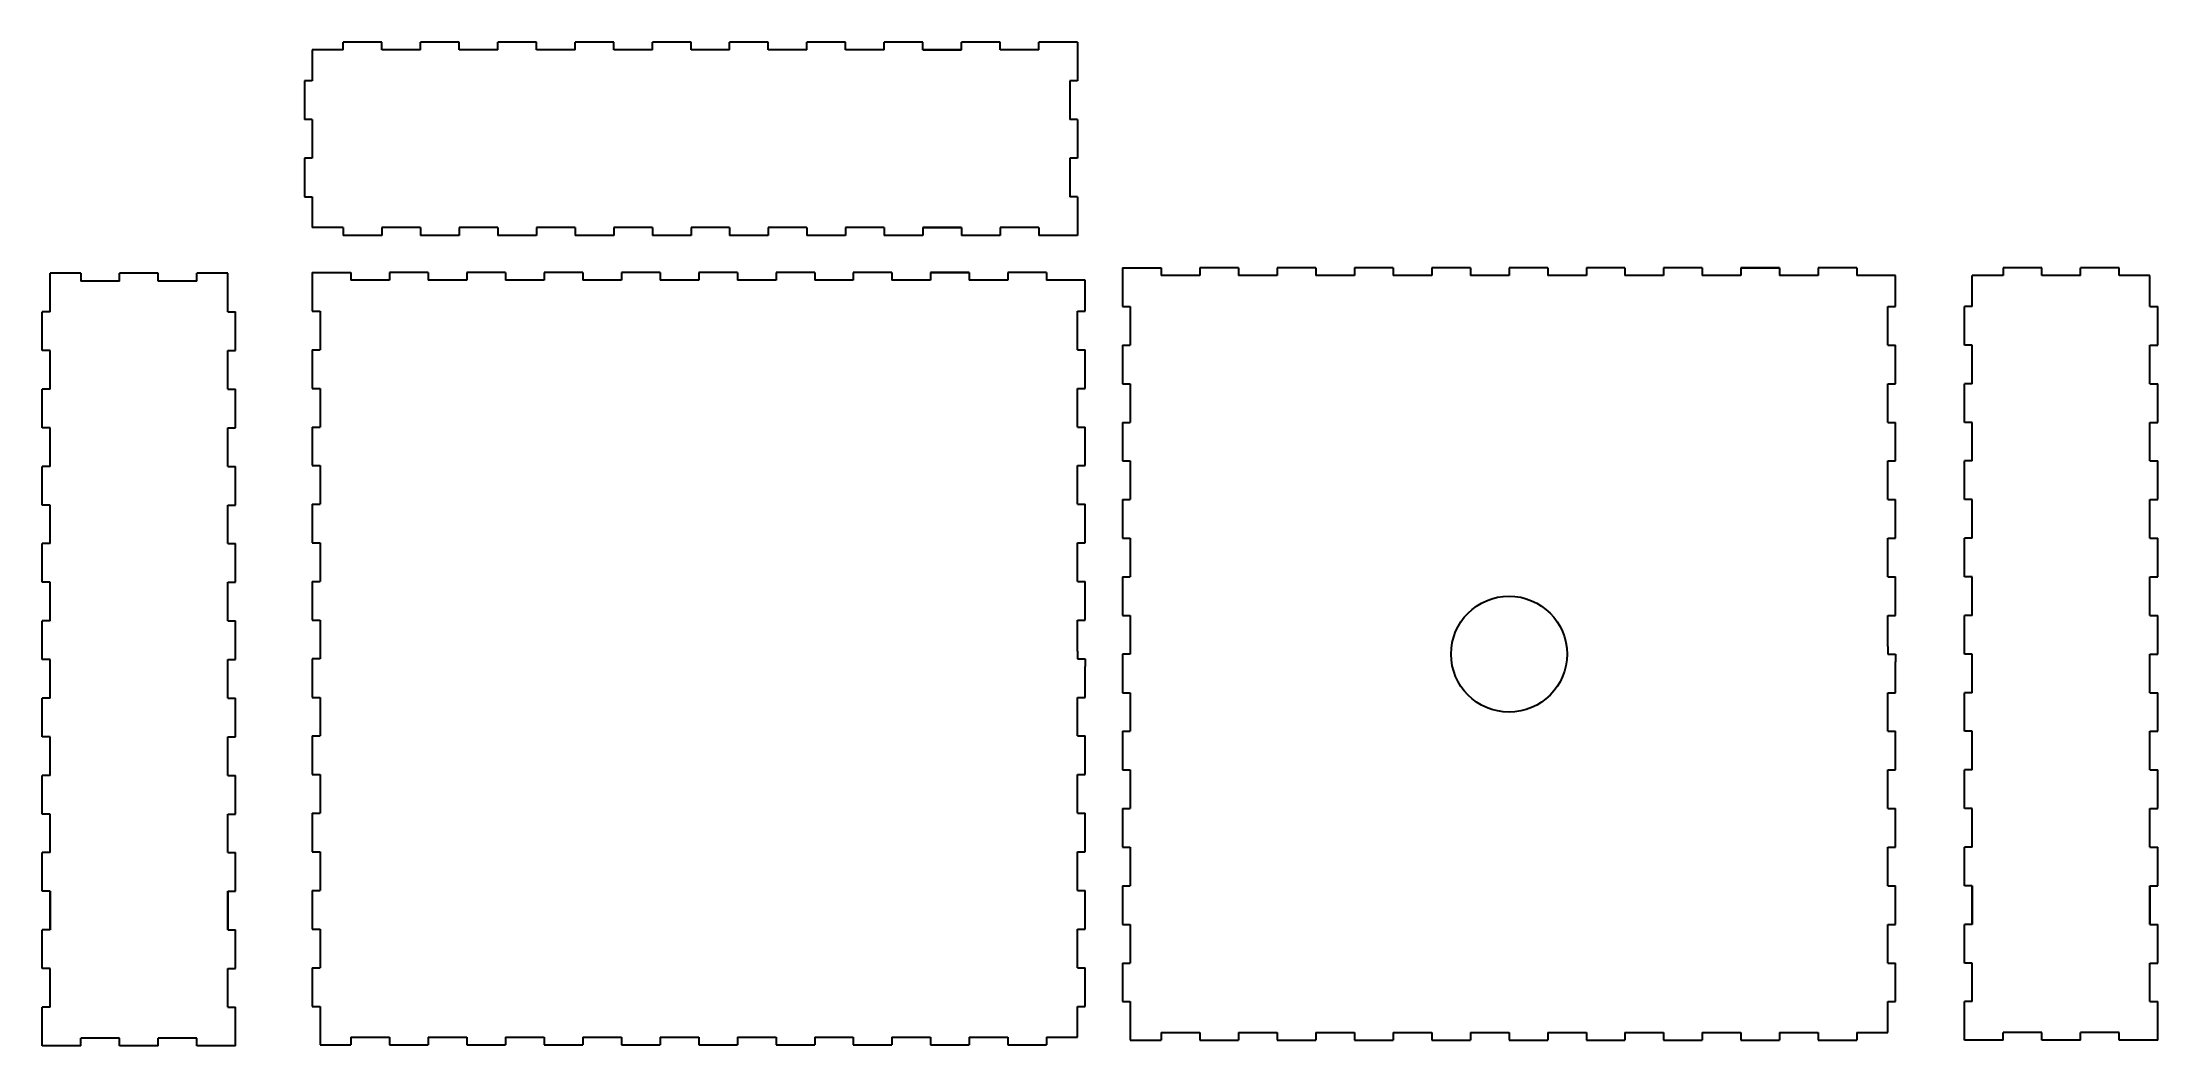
# Model space of a CAD drawing. Header units: millimetres. Extents: x 2025 to 2573, y 1180 to 1440.
import ezdxf

# ---------------------------------------------------------------- set-up
doc = ezdxf.new("R2010")
doc.units = ezdxf.units.MM

msp = doc.modelspace()

# ---------------------------------------------------------------- linework, layer by layer
for p, q in [((2113.34, 1440.07), (2103.34, 1440.07)), ((2103.34, 1438.07), (2103.34, 1440.07)), ((2113.34, 1438.07), (2113.34, 1440.07)), ((2133.34, 1440.07), (2123.34, 1440.07)), ((2123.34, 1438.07), (2123.34, 1440.07)), ((2133.34, 1438.07), (2133.34, 1440.07)), ((2153.34, 1440.07), (2143.34, 1440.07)), ((2143.34, 1438.07), (2143.34, 1440.07)), ((2153.34, 1438.07), (2153.34, 1440.07)), ((2173.34, 1440.07), (2163.34, 1440.07)), ((2163.34, 1438.07), (2163.34, 1440.07)), ((2173.34, 1438.07), (2173.34, 1440.07)), ((2193.34, 1440.07), (2183.34, 1440.07)), ((2183.34, 1438.07), (2183.34, 1440.07)), ((2193.34, 1438.07), (2193.34, 1440.07)), ((2213.34, 1440.07), (2203.34, 1440.07)), ((2203.34, 1438.07), (2203.34, 1440.07)), ((2213.34, 1438.07), (2213.34, 1440.07)), ((2233.34, 1440.07), (2223.34, 1440.07)), ((2223.34, 1438.07), (2223.34, 1440.07)), ((2233.34, 1438.07), (2233.34, 1440.07)), ((2253.34, 1440.07), (2243.34, 1440.07)), ((2243.34, 1438.07), (2243.34, 1440.07)), ((2253.34, 1438.07), (2253.34, 1440.07)), ((2273.34, 1440.07), (2263.34, 1440.07)), ((2263.34, 1438.07), (2263.34, 1440.07)), ((2273.34, 1438.07), (2273.34, 1440.07)), ((2293.34, 1440.07), (2283.34, 1440.07)), ((2283.34, 1438.07), (2283.34, 1440.07)), ((2293.34, 1440.07), (2293.34, 1430.07)), ((2103.34, 1438.07), (2095.34, 1438.07)), ((2095.34, 1438.07), (2095.34, 1430.07)), ((2123.34, 1438.07), (2113.34, 1438.07)), ((2143.34, 1438.07), (2133.34, 1438.07)), ((2163.34, 1438.07), (2153.34, 1438.07)), ((2183.34, 1438.07), (2173.34, 1438.07)), ((2203.34, 1438.07), (2193.34, 1438.07)), ((2223.34, 1438.07), (2213.34, 1438.07)), ((2243.34, 1438.07), (2233.34, 1438.07)), ((2263.34, 1438.07), (2253.34, 1438.07)), ((2253.34, 1438.07), (2263.34, 1438.07)), ((2283.34, 1438.07), (2273.34, 1438.07)), ((2095.34, 1430.07), (2093.34, 1430.07)), ((2093.34, 1430.07), (2093.34, 1420.07)), ((2291.34, 1430.07), (2291.34, 1420.07)), ((2293.34, 1430.07), (2291.34, 1430.07)), ((2095.34, 1420.07), (2093.34, 1420.07)), ((2095.34, 1420.07), (2095.34, 1410.07)), ((2293.34, 1420.07), (2291.34, 1420.07)), ((2293.34, 1420.07), (2293.34, 1410.07)), ((2095.34, 1410.07), (2093.34, 1410.07)), ((2093.34, 1410.07), (2093.34, 1400.07)), ((2293.34, 1410.07), (2291.34, 1410.07)), ((2291.34, 1410.07), (2291.34, 1400.07)), ((2093.34, 1400.07), (2095.34, 1400.07)), ((2095.34, 1400.07), (2095.34, 1392.07)), ((2293.34, 1400.07), (2291.34, 1400.07)), ((2293.34, 1400.07), (2293.34, 1390.07)), ((2103.34, 1392.07), (2095.34, 1392.07)), ((2103.34, 1392.07), (2103.34, 1390.07)), ((2123.34, 1392.07), (2113.34, 1392.07)), ((2113.34, 1392.07), (2113.34, 1390.07)), ((2123.34, 1392.07), (2123.34, 1390.07)), ((2143.34, 1392.07), (2133.34, 1392.07)), ((2133.34, 1392.07), (2133.34, 1390.07)), ((2143.34, 1392.07), (2143.34, 1390.07)), ((2163.34, 1392.07), (2153.34, 1392.07)), ((2153.34, 1392.07), (2153.34, 1390.07)), ((2163.34, 1392.07), (2163.34, 1390.07)), ((2183.34, 1392.07), (2173.34, 1392.07)), ((2173.34, 1392.07), (2173.34, 1390.07)), ((2183.34, 1392.07), (2183.34, 1390.07)), ((2203.34, 1392.07), (2193.34, 1392.07)), ((2193.34, 1392.07), (2193.34, 1390.07)), ((2203.34, 1392.07), (2203.34, 1390.07)), ((2223.34, 1392.07), (2213.34, 1392.07)), ((2213.34, 1392.07), (2213.34, 1390.07)), ((2223.34, 1392.07), (2223.34, 1390.07)), ((2243.34, 1392.07), (2233.34, 1392.07)), ((2233.34, 1392.07), (2233.34, 1390.07)), ((2243.34, 1392.07), (2243.34, 1390.07)), ((2263.34, 1392.07), (2253.34, 1392.07)), ((2253.34, 1392.07), (2253.34, 1390.07)), ((2253.34, 1392.07), (2263.34, 1392.07)), ((2263.34, 1392.07), (2263.34, 1390.07)), ((2283.34, 1392.07), (2273.34, 1392.07)), ((2273.34, 1392.07), (2273.34, 1390.07)), ((2283.34, 1392.07), (2283.34, 1390.07)), ((2113.34, 1390.07), (2103.34, 1390.07)), ((2133.34, 1390.07), (2123.34, 1390.07)), ((2153.34, 1390.07), (2143.34, 1390.07)), ((2173.34, 1390.07), (2163.34, 1390.07)), ((2193.34, 1390.07), (2183.34, 1390.07)), ((2213.34, 1390.07), (2203.34, 1390.07)), ((2233.34, 1390.07), (2223.34, 1390.07)), ((2253.34, 1390.07), (2243.34, 1390.07)), ((2273.34, 1390.07), (2263.34, 1390.07)), ((2293.34, 1390.07), (2283.34, 1390.07)), ((2027.48, 1370.25), (2027.48, 1380.25)), ((2035.48, 1380.25), (2027.48, 1380.25)), ((2035.48, 1380.25), (2035.48, 1378.25)), ((2045.48, 1378.25), (2045.48, 1380.25)), ((2055.48, 1380.25), (2045.48, 1380.25)), ((2055.48, 1378.25), (2055.48, 1380.25)), ((2065.48, 1378.25), (2065.48, 1380.25)), ((2073.48, 1380.25), (2065.48, 1380.25)), ((2073.48, 1370.25), (2073.48, 1380.25)), ((2095.34, 1380.45), (2095.34, 1370.45)), ((2095.34, 1380.45), (2105.34, 1380.45)), ((2105.34, 1380.45), (2105.34, 1378.45)), ((2125.34, 1380.45), (2115.34, 1380.45)), ((2115.34, 1380.45), (2115.34, 1378.45)), ((2125.34, 1380.45), (2125.34, 1378.45)), ((2145.34, 1380.45), (2135.34, 1380.45)), ((2135.34, 1380.45), (2135.34, 1378.45)), ((2145.34, 1380.45), (2145.34, 1378.45)), ((2165.34, 1380.45), (2155.34, 1380.45)), ((2155.34, 1380.45), (2155.34, 1378.45)), ((2165.34, 1380.45), (2165.34, 1378.45)), ((2185.34, 1380.45), (2175.34, 1380.45)), ((2175.34, 1380.45), (2175.34, 1378.45)), ((2185.34, 1380.45), (2185.34, 1378.45)), ((2205.34, 1380.45), (2195.34, 1380.45)), ((2195.34, 1380.45), (2195.34, 1378.45)), ((2205.34, 1380.45), (2205.34, 1378.45)), ((2225.34, 1380.45), (2215.34, 1380.45)), ((2215.34, 1380.45), (2215.34, 1378.45)), ((2225.34, 1380.45), (2225.34, 1378.45)), ((2245.34, 1380.45), (2235.34, 1380.45)), ((2235.34, 1380.45), (2235.34, 1378.45)), ((2245.34, 1380.45), (2245.34, 1378.45)), ((2265.34, 1380.45), (2255.34, 1380.45)), ((2255.34, 1380.45), (2255.34, 1378.45)), ((2255.34, 1380.45), (2265.34, 1380.45)), ((2265.34, 1380.45), (2265.34, 1378.45)), ((2285.34, 1380.45), (2275.34, 1380.45)), ((2275.34, 1380.45), (2275.34, 1378.45)), ((2285.34, 1380.45), (2285.34, 1378.45)), ((2305.02, 1381.66), (2305.02, 1371.66)), ((2305.02, 1381.66), (2315.02, 1381.66)), ((2315.02, 1381.66), (2315.02, 1379.66)), ((2325.02, 1379.66), (2315.02, 1379.66)), ((2335.02, 1381.66), (2325.02, 1381.66)), ((2325.02, 1381.66), (2325.02, 1379.66)), ((2335.02, 1381.66), (2335.02, 1379.66)), ((2345.02, 1379.66), (2335.02, 1379.66)), ((2355.02, 1381.66), (2345.02, 1381.66)), ((2345.02, 1381.66), (2345.02, 1379.66)), ((2355.02, 1381.66), (2355.02, 1379.66)), ((2365.02, 1379.66), (2355.02, 1379.66)), ((2375.02, 1381.66), (2365.02, 1381.66)), ((2365.02, 1381.66), (2365.02, 1379.66)), ((2375.02, 1381.66), (2375.02, 1379.66)), ((2385.02, 1379.66), (2375.02, 1379.66)), ((2395.02, 1381.66), (2385.02, 1381.66)), ((2385.02, 1381.66), (2385.02, 1379.66)), ((2395.02, 1381.66), (2395.02, 1379.66)), ((2405.02, 1379.66), (2395.02, 1379.66)), ((2415.02, 1381.66), (2405.02, 1381.66)), ((2405.02, 1381.66), (2405.02, 1379.66)), ((2415.02, 1381.66), (2415.02, 1379.66)), ((2425.02, 1379.66), (2415.02, 1379.66)), ((2435.02, 1381.66), (2425.02, 1381.66)), ((2425.02, 1381.66), (2425.02, 1379.66)), ((2435.02, 1381.66), (2435.02, 1379.66)), ((2445.02, 1379.66), (2435.02, 1379.66)), ((2455.02, 1381.66), (2445.02, 1381.66)), ((2445.02, 1381.66), (2445.02, 1379.66)), ((2455.02, 1381.66), (2455.02, 1379.66)), ((2465.02, 1379.66), (2455.02, 1379.66)), ((2475.02, 1381.66), (2465.02, 1381.66)), ((2465.02, 1381.66), (2465.02, 1379.66)), ((2465.02, 1381.66), (2475.02, 1381.66)), ((2475.02, 1381.66), (2475.02, 1379.66)), ((2485.02, 1379.66), (2475.02, 1379.66)), ((2495.02, 1381.66), (2485.02, 1381.66)), ((2485.02, 1381.66), (2485.02, 1379.66)), ((2495.02, 1381.66), (2495.02, 1379.66)), ((2505.02, 1379.66), (2495.02, 1379.66)), ((2505.02, 1371.66), (2505.02, 1379.66)), ((2524.87, 1371.66), (2524.87, 1379.66)), ((2532.87, 1379.66), (2524.87, 1379.66)), ((2532.87, 1381.66), (2532.87, 1379.66)), ((2542.87, 1381.66), (2532.87, 1381.66)), ((2542.87, 1379.66), (2542.87, 1381.66)), ((2552.87, 1379.66), (2542.87, 1379.66)), ((2552.87, 1379.66), (2552.87, 1381.66)), ((2562.87, 1381.66), (2552.87, 1381.66)), ((2562.87, 1379.66), (2562.87, 1381.66)), ((2570.87, 1379.66), (2562.87, 1379.66)), ((2570.87, 1371.66), (2570.87, 1379.66)), ((2045.48, 1378.25), (2035.48, 1378.25)), ((2065.48, 1378.25), (2055.48, 1378.25)), ((2115.34, 1378.45), (2105.34, 1378.45)), ((2135.34, 1378.45), (2125.34, 1378.45)), ((2155.34, 1378.45), (2145.34, 1378.45)), ((2175.34, 1378.45), (2165.34, 1378.45)), ((2195.34, 1378.45), (2185.34, 1378.45)), ((2215.34, 1378.45), (2205.34, 1378.45)), ((2235.34, 1378.45), (2225.34, 1378.45)), ((2255.34, 1378.45), (2245.34, 1378.45)), ((2275.34, 1378.45), (2265.34, 1378.45)), ((2295.34, 1378.45), (2285.34, 1378.45)), ((2295.34, 1370.45), (2295.34, 1378.45)), ((2025.48, 1360.25), (2025.48, 1370.25)), ((2027.48, 1370.25), (2025.48, 1370.25)), ((2073.48, 1370.25), (2075.48, 1370.25)), ((2075.48, 1360.25), (2075.48, 1370.25)), ((2095.34, 1370.45), (2097.34, 1370.45)), ((2097.34, 1370.45), (2097.34, 1360.45)), ((2293.34, 1360.45), (2293.34, 1370.45)), ((2293.34, 1370.45), (2295.34, 1370.45)), ((2305.02, 1371.66), (2307.02, 1371.66)), ((2307.02, 1371.66), (2307.02, 1361.66)), ((2503.02, 1361.66), (2503.02, 1371.66)), ((2503.02, 1371.66), (2505.02, 1371.66)), ((2522.87, 1361.66), (2522.87, 1371.66)), ((2524.87, 1371.66), (2522.87, 1371.66)), ((2570.87, 1371.66), (2572.87, 1371.66)), ((2572.87, 1361.66), (2572.87, 1371.66)), ((2027.48, 1360.25), (2025.48, 1360.25)), ((2027.48, 1350.25), (2027.48, 1360.25)), ((2073.48, 1350.25), (2073.48, 1360.25)), ((2073.48, 1360.25), (2075.48, 1360.25)), ((2095.34, 1360.45), (2095.34, 1350.45)), ((2095.34, 1360.45), (2097.34, 1360.45)), ((2293.34, 1360.45), (2295.34, 1360.45)), ((2295.34, 1350.45), (2295.34, 1360.45)), ((2305.02, 1361.66), (2305.02, 1351.66)), ((2305.02, 1361.66), (2307.02, 1361.66)), ((2503.02, 1361.66), (2505.02, 1361.66)), ((2505.02, 1351.66), (2505.02, 1361.66)), ((2524.87, 1361.66), (2522.87, 1361.66)), ((2524.87, 1351.66), (2524.87, 1361.66)), ((2570.87, 1351.66), (2570.87, 1361.66)), ((2570.87, 1361.66), (2572.87, 1361.66)), ((2025.48, 1340.25), (2025.48, 1350.25)), ((2027.48, 1350.25), (2025.48, 1350.25)), ((2073.48, 1350.25), (2075.48, 1350.25)), ((2075.48, 1340.25), (2075.48, 1350.25)), ((2095.34, 1350.45), (2097.34, 1350.45)), ((2097.34, 1350.45), (2097.34, 1340.45)), ((2293.34, 1340.45), (2293.34, 1350.45)), ((2293.34, 1350.45), (2295.34, 1350.45)), ((2305.02, 1351.66), (2307.02, 1351.66)), ((2307.02, 1351.66), (2307.02, 1341.66)), ((2503.02, 1341.66), (2503.02, 1351.66)), ((2503.02, 1351.66), (2505.02, 1351.66)), ((2522.87, 1341.66), (2522.87, 1351.66)), ((2524.87, 1351.66), (2522.87, 1351.66)), ((2570.87, 1351.66), (2572.87, 1351.66)), ((2572.87, 1341.66), (2572.87, 1351.66)), ((2305.02, 1341.66), (2305.02, 1331.66)), ((2305.02, 1341.66), (2307.02, 1341.66)), ((2503.02, 1341.66), (2505.02, 1341.66)), ((2505.02, 1331.66), (2505.02, 1341.66)), ((2524.87, 1341.66), (2522.87, 1341.66)), ((2524.87, 1331.66), (2524.87, 1341.66)), ((2570.87, 1331.66), (2570.87, 1341.66)), ((2570.87, 1341.66), (2572.87, 1341.66)), ((2027.48, 1340.25), (2025.48, 1340.25)), ((2027.48, 1330.25), (2027.48, 1340.25)), ((2073.48, 1330.25), (2073.48, 1340.25)), ((2073.48, 1340.25), (2075.48, 1340.25)), ((2095.34, 1340.45), (2095.34, 1330.45)), ((2095.34, 1340.45), (2097.34, 1340.45)), ((2293.34, 1340.45), (2295.34, 1340.45)), ((2295.34, 1330.45), (2295.34, 1340.45)), ((2025.48, 1320.25), (2025.48, 1330.25)), ((2027.48, 1330.25), (2025.48, 1330.25)), ((2073.48, 1330.25), (2075.48, 1330.25)), ((2075.48, 1320.25), (2075.48, 1330.25)), ((2095.34, 1330.45), (2097.34, 1330.45)), ((2097.34, 1330.45), (2097.34, 1320.45)), ((2293.34, 1320.45), (2293.34, 1330.45)), ((2293.34, 1330.45), (2295.34, 1330.45)), ((2305.02, 1331.66), (2307.02, 1331.66)), ((2307.02, 1331.66), (2307.02, 1321.66)), ((2503.02, 1321.66), (2503.02, 1331.66)), ((2503.02, 1331.66), (2505.02, 1331.66)), ((2522.87, 1321.66), (2522.87, 1331.66)), ((2524.87, 1331.66), (2522.87, 1331.66)), ((2570.87, 1331.66), (2572.87, 1331.66)), ((2572.87, 1321.66), (2572.87, 1331.66)), ((2027.48, 1320.25), (2025.48, 1320.25)), ((2027.48, 1310.25), (2027.48, 1320.25)), ((2073.48, 1310.25), (2073.48, 1320.25)), ((2073.48, 1320.25), (2075.48, 1320.25)), ((2095.34, 1320.45), (2095.34, 1310.45)), ((2095.34, 1320.45), (2097.34, 1320.45)), ((2293.34, 1320.45), (2295.34, 1320.45)), ((2295.34, 1310.45), (2295.34, 1320.45)), ((2305.02, 1321.66), (2305.02, 1311.66)), ((2305.02, 1321.66), (2307.02, 1321.66)), ((2503.02, 1321.66), (2505.02, 1321.66)), ((2505.02, 1311.66), (2505.02, 1321.66)), ((2524.87, 1321.66), (2522.87, 1321.66)), ((2524.87, 1311.66), (2524.87, 1321.66)), ((2570.87, 1311.66), (2570.87, 1321.66)), ((2570.87, 1321.66), (2572.87, 1321.66)), ((2025.48, 1300.25), (2025.48, 1310.25)), ((2027.48, 1310.25), (2025.48, 1310.25)), ((2073.48, 1310.25), (2075.48, 1310.25)), ((2075.48, 1300.25), (2075.48, 1310.25)), ((2095.34, 1310.45), (2097.34, 1310.45)), ((2097.34, 1310.45), (2097.34, 1300.45)), ((2293.34, 1300.45), (2293.34, 1310.45)), ((2293.34, 1310.45), (2295.34, 1310.45)), ((2305.02, 1311.66), (2307.02, 1311.66)), ((2307.02, 1311.66), (2307.02, 1301.66)), ((2503.02, 1301.66), (2503.02, 1311.66)), ((2503.02, 1311.66), (2505.02, 1311.66)), ((2522.87, 1301.66), (2522.87, 1311.66)), ((2524.87, 1311.66), (2522.87, 1311.66)), ((2570.87, 1311.66), (2572.87, 1311.66)), ((2572.87, 1301.66), (2572.87, 1311.66)), ((2027.48, 1300.25), (2025.48, 1300.25)), ((2027.48, 1290.25), (2027.48, 1300.25)), ((2073.48, 1290.25), (2073.48, 1300.25)), ((2073.48, 1300.25), (2075.48, 1300.25)), ((2095.34, 1300.45), (2095.34, 1290.45)), ((2095.34, 1300.45), (2097.34, 1300.45)), ((2293.34, 1300.45), (2295.34, 1300.45)), ((2295.34, 1290.45), (2295.34, 1300.45)), ((2305.02, 1301.66), (2305.02, 1291.66)), ((2305.02, 1301.66), (2307.02, 1301.66)), ((2503.02, 1301.66), (2505.02, 1301.66)), ((2505.02, 1291.66), (2505.02, 1301.66)), ((2524.87, 1301.66), (2522.87, 1301.66)), ((2524.87, 1291.66), (2524.87, 1301.66)), ((2570.87, 1291.66), (2570.87, 1301.66)), ((2570.87, 1301.66), (2572.87, 1301.66)), ((2025.48, 1280.25), (2025.48, 1290.25)), ((2027.48, 1290.25), (2025.48, 1290.25)), ((2073.48, 1290.25), (2075.48, 1290.25)), ((2075.48, 1280.25), (2075.48, 1290.25)), ((2095.34, 1290.45), (2097.34, 1290.45)), ((2097.34, 1290.45), (2097.34, 1280.45)), ((2293.34, 1282.45), (2293.34, 1290.45)), ((2293.34, 1290.45), (2295.34, 1290.45)), ((2305.02, 1291.66), (2307.02, 1291.66)), ((2307.02, 1291.66), (2307.02, 1281.66)), ((2503.02, 1283.66), (2503.02, 1291.66)), ((2503.02, 1291.66), (2505.02, 1291.66)), ((2522.87, 1281.66), (2522.87, 1291.66)), ((2524.87, 1291.66), (2522.87, 1291.66)), ((2570.87, 1291.66), (2572.87, 1291.66)), ((2572.87, 1281.66), (2572.87, 1291.66)), ((2293.34, 1282.45), (2293.34, 1280.45)), ((2305.02, 1281.66), (2305.02, 1271.66)), ((2307.02, 1281.66), (2305.02, 1281.66)), ((2503.02, 1283.66), (2503.02, 1281.66)), ((2503.02, 1281.66), (2505.02, 1281.66)), ((2505.02, 1281.66), (2505.02, 1279.66)), ((2524.87, 1281.66), (2522.87, 1281.66)), ((2524.87, 1271.66), (2524.87, 1281.66)), ((2570.87, 1271.66), (2570.87, 1281.66)), ((2570.87, 1281.66), (2572.87, 1281.66)), ((2027.48, 1280.25), (2025.48, 1280.25)), ((2027.48, 1270.25), (2027.48, 1280.25)), ((2073.48, 1270.25), (2073.48, 1280.25)), ((2073.48, 1280.25), (2075.48, 1280.25)), ((2097.34, 1280.45), (2095.34, 1280.45)), ((2095.34, 1280.45), (2095.34, 1270.45)), ((2293.34, 1280.45), (2295.34, 1280.45)), ((2295.34, 1280.45), (2295.34, 1278.45)), ((2295.34, 1270.45), (2295.34, 1278.45)), ((2505.02, 1271.66), (2505.02, 1279.66)), ((2025.48, 1260.25), (2025.48, 1270.25)), ((2027.48, 1270.25), (2025.48, 1270.25)), ((2073.48, 1270.25), (2075.48, 1270.25)), ((2075.48, 1260.25), (2075.48, 1270.25)), ((2095.34, 1270.45), (2097.34, 1270.45)), ((2097.34, 1270.45), (2097.34, 1260.45)), ((2293.34, 1260.45), (2293.34, 1270.45)), ((2293.34, 1270.45), (2295.34, 1270.45)), ((2305.02, 1271.66), (2307.02, 1271.66)), ((2307.02, 1271.66), (2307.02, 1261.66)), ((2503.02, 1271.66), (2505.02, 1271.66)), ((2503.02, 1261.66), (2503.02, 1271.66)), ((2522.87, 1261.66), (2522.87, 1271.66)), ((2524.87, 1271.66), (2522.87, 1271.66)), ((2570.87, 1271.66), (2572.87, 1271.66)), ((2572.87, 1261.66), (2572.87, 1271.66)), ((2027.48, 1260.25), (2025.48, 1260.25)), ((2027.48, 1250.25), (2027.48, 1260.25)), ((2073.48, 1250.25), (2073.48, 1260.25)), ((2073.48, 1260.25), (2075.48, 1260.25)), ((2095.34, 1260.45), (2095.34, 1250.45)), ((2095.34, 1260.45), (2097.34, 1260.45)), ((2293.34, 1260.45), (2295.34, 1260.45)), ((2295.34, 1250.45), (2295.34, 1260.45)), ((2305.02, 1261.66), (2307.02, 1261.66)), ((2305.02, 1261.66), (2305.02, 1251.66)), ((2503.02, 1261.66), (2505.02, 1261.66)), ((2505.02, 1251.66), (2505.02, 1261.66)), ((2524.87, 1261.66), (2522.87, 1261.66)), ((2524.87, 1251.66), (2524.87, 1261.66)), ((2570.87, 1251.66), (2570.87, 1261.66)), ((2570.87, 1261.66), (2572.87, 1261.66)), ((2025.48, 1240.25), (2025.48, 1250.25)), ((2027.48, 1250.25), (2025.48, 1250.25)), ((2073.48, 1250.25), (2075.48, 1250.25)), ((2075.48, 1240.25), (2075.48, 1250.25)), ((2095.34, 1250.45), (2097.34, 1250.45)), ((2097.34, 1250.45), (2097.34, 1240.45)), ((2293.34, 1240.45), (2293.34, 1250.45)), ((2293.34, 1250.45), (2295.34, 1250.45)), ((2305.02, 1251.66), (2307.02, 1251.66)), ((2307.02, 1251.66), (2307.02, 1241.66)), ((2503.02, 1251.66), (2505.02, 1251.66)), ((2503.02, 1241.66), (2503.02, 1251.66)), ((2522.87, 1241.66), (2522.87, 1251.66)), ((2524.87, 1251.66), (2522.87, 1251.66)), ((2570.87, 1251.66), (2572.87, 1251.66)), ((2572.87, 1241.66), (2572.87, 1251.66)), ((2027.48, 1240.25), (2025.48, 1240.25)), ((2027.48, 1230.25), (2027.48, 1240.25)), ((2073.48, 1230.25), (2073.48, 1240.25)), ((2073.48, 1240.25), (2075.48, 1240.25)), ((2095.34, 1240.45), (2095.34, 1230.45)), ((2095.34, 1240.45), (2097.34, 1240.45)), ((2293.34, 1240.45), (2295.34, 1240.45)), ((2295.34, 1230.45), (2295.34, 1240.45)), ((2305.02, 1241.66), (2307.02, 1241.66)), ((2305.02, 1241.66), (2305.02, 1231.66)), ((2503.02, 1241.66), (2505.02, 1241.66)), ((2505.02, 1231.66), (2505.02, 1241.66)), ((2524.87, 1241.66), (2522.87, 1241.66)), ((2524.87, 1231.66), (2524.87, 1241.66)), ((2570.87, 1231.66), (2570.87, 1241.66)), ((2570.87, 1241.66), (2572.87, 1241.66)), ((2305.02, 1231.66), (2307.02, 1231.66)), ((2307.02, 1231.66), (2307.02, 1221.66)), ((2503.02, 1231.66), (2505.02, 1231.66)), ((2503.02, 1221.66), (2503.02, 1231.66)), ((2522.87, 1221.66), (2522.87, 1231.66)), ((2524.87, 1231.66), (2522.87, 1231.66)), ((2570.87, 1231.66), (2572.87, 1231.66)), ((2572.87, 1221.66), (2572.87, 1231.66)), ((2025.48, 1220.25), (2025.48, 1230.25)), ((2027.48, 1230.25), (2025.48, 1230.25)), ((2073.48, 1230.25), (2075.48, 1230.25)), ((2075.48, 1220.25), (2075.48, 1230.25)), ((2095.34, 1230.45), (2097.34, 1230.45)), ((2097.34, 1230.45), (2097.34, 1220.45)), ((2293.34, 1220.45), (2293.34, 1230.45)), ((2293.34, 1230.45), (2295.34, 1230.45)), ((2305.02, 1221.66), (2307.02, 1221.66)), ((2305.02, 1221.66), (2305.02, 1211.66)), ((2503.02, 1221.66), (2505.02, 1221.66)), ((2505.02, 1211.66), (2505.02, 1221.66)), ((2524.87, 1221.66), (2522.87, 1221.66)), ((2524.87, 1211.66), (2524.87, 1221.66)), ((2524.87, 1221.66), (2524.87, 1211.66)), ((2570.87, 1211.66), (2570.87, 1221.66)), ((2570.87, 1221.66), (2572.87, 1221.66)), ((2570.87, 1221.66), (2570.87, 1211.66)), ((2027.48, 1220.25), (2025.48, 1220.25)), ((2027.48, 1210.25), (2027.48, 1220.25)), ((2027.48, 1220.25), (2027.48, 1210.25)), ((2073.48, 1210.25), (2073.48, 1220.25)), ((2073.48, 1220.25), (2075.48, 1220.25)), ((2073.48, 1220.25), (2073.48, 1210.25)), ((2095.34, 1220.45), (2095.34, 1210.45)), ((2095.34, 1220.45), (2097.34, 1220.45)), ((2293.34, 1220.45), (2295.34, 1220.45)), ((2295.34, 1210.45), (2295.34, 1220.45)), ((2025.48, 1200.25), (2025.48, 1210.25)), ((2027.48, 1210.25), (2025.48, 1210.25)), ((2073.48, 1210.25), (2075.48, 1210.25)), ((2075.48, 1200.25), (2075.48, 1210.25)), ((2095.34, 1210.45), (2097.34, 1210.45)), ((2097.34, 1210.45), (2097.34, 1200.45)), ((2293.34, 1200.45), (2293.34, 1210.45)), ((2293.34, 1210.45), (2295.34, 1210.45)), ((2305.02, 1211.66), (2307.02, 1211.66)), ((2307.02, 1211.66), (2307.02, 1201.66)), ((2503.02, 1211.66), (2505.02, 1211.66)), ((2503.02, 1201.66), (2503.02, 1211.66)), ((2522.87, 1201.66), (2522.87, 1211.66)), ((2524.87, 1211.66), (2522.87, 1211.66)), ((2570.87, 1211.66), (2572.87, 1211.66)), ((2572.87, 1201.66), (2572.87, 1211.66)), ((2027.48, 1200.25), (2025.48, 1200.25)), ((2027.48, 1190.25), (2027.48, 1200.25)), ((2073.48, 1190.25), (2073.48, 1200.25)), ((2073.48, 1200.25), (2075.48, 1200.25)), ((2095.34, 1200.45), (2095.34, 1190.45)), ((2095.34, 1200.45), (2097.34, 1200.45)), ((2293.34, 1200.45), (2295.34, 1200.45)), ((2295.34, 1190.45), (2295.34, 1200.45)), ((2305.02, 1201.66), (2307.02, 1201.66)), ((2305.02, 1201.66), (2305.02, 1191.66)), ((2503.02, 1201.66), (2505.02, 1201.66)), ((2505.02, 1191.66), (2505.02, 1201.66)), ((2524.87, 1201.66), (2522.87, 1201.66)), ((2524.87, 1191.66), (2524.87, 1201.66)), ((2570.87, 1191.66), (2570.87, 1201.66)), ((2570.87, 1201.66), (2572.87, 1201.66)), ((2025.48, 1180.25), (2025.48, 1190.25)), ((2027.48, 1190.25), (2025.48, 1190.25)), ((2073.48, 1190.25), (2075.48, 1190.25)), ((2075.48, 1180.25), (2075.48, 1190.25)), ((2095.34, 1190.45), (2097.34, 1190.45)), ((2097.34, 1190.45), (2097.34, 1180.45)), ((2293.34, 1182.45), (2293.34, 1190.45)), ((2293.34, 1190.45), (2295.34, 1190.45)), ((2305.02, 1191.66), (2307.02, 1191.66)), ((2307.02, 1191.66), (2307.02, 1181.66)), ((2503.02, 1183.66), (2503.02, 1191.66)), ((2503.02, 1191.66), (2505.02, 1191.66)), ((2522.87, 1181.66), (2522.87, 1191.66)), ((2524.87, 1191.66), (2522.87, 1191.66)), ((2570.87, 1191.66), (2572.87, 1191.66)), ((2572.87, 1181.66), (2572.87, 1191.66)), ((2105.34, 1182.45), (2115.34, 1182.45)), ((2105.34, 1182.45), (2105.34, 1180.45)), ((2115.34, 1182.45), (2115.34, 1180.45)), ((2125.34, 1182.45), (2135.34, 1182.45)), ((2125.34, 1182.45), (2125.34, 1180.45)), ((2135.34, 1182.45), (2135.34, 1180.45)), ((2145.34, 1182.45), (2155.34, 1182.45)), ((2145.34, 1182.45), (2145.34, 1180.45)), ((2155.34, 1182.45), (2155.34, 1180.45)), ((2165.34, 1182.45), (2175.34, 1182.45)), ((2165.34, 1182.45), (2165.34, 1180.45)), ((2175.34, 1182.45), (2175.34, 1180.45)), ((2185.34, 1182.45), (2195.34, 1182.45)), ((2185.34, 1182.45), (2185.34, 1180.45)), ((2195.34, 1182.45), (2195.34, 1180.45)), ((2205.34, 1182.45), (2215.34, 1182.45)), ((2205.34, 1182.45), (2205.34, 1180.45)), ((2215.34, 1182.45), (2215.34, 1180.45)), ((2225.34, 1182.45), (2235.34, 1182.45)), ((2225.34, 1182.45), (2225.34, 1180.45)), ((2235.34, 1182.45), (2235.34, 1180.45)), ((2245.34, 1182.45), (2255.34, 1182.45)), ((2245.34, 1182.45), (2245.34, 1180.45)), ((2255.34, 1182.45), (2255.34, 1180.45)), ((2265.34, 1182.45), (2275.34, 1182.45)), ((2265.34, 1182.45), (2265.34, 1180.45)), ((2275.34, 1182.45), (2275.34, 1180.45)), ((2285.34, 1182.45), (2293.34, 1182.45)), ((2285.34, 1182.45), (2285.34, 1180.45)), ((2315.02, 1183.66), (2325.02, 1183.66)), ((2315.02, 1183.66), (2315.02, 1181.66)), ((2325.02, 1183.66), (2325.02, 1181.66)), ((2335.02, 1183.66), (2345.02, 1183.66)), ((2335.02, 1183.66), (2335.02, 1181.66)), ((2345.02, 1183.66), (2345.02, 1181.66)), ((2355.02, 1183.66), (2365.02, 1183.66)), ((2355.02, 1183.66), (2355.02, 1181.66)), ((2365.02, 1183.66), (2365.02, 1181.66)), ((2375.02, 1183.66), (2385.02, 1183.66)), ((2375.02, 1183.66), (2375.02, 1181.66)), ((2385.02, 1183.66), (2385.02, 1181.66)), ((2395.02, 1183.66), (2405.02, 1183.66)), ((2395.02, 1183.66), (2395.02, 1181.66)), ((2405.02, 1183.66), (2405.02, 1181.66)), ((2415.02, 1183.66), (2425.02, 1183.66)), ((2415.02, 1183.66), (2415.02, 1181.66)), ((2425.02, 1183.66), (2425.02, 1181.66)), ((2435.02, 1183.66), (2445.02, 1183.66)), ((2435.02, 1183.66), (2435.02, 1181.66)), ((2445.02, 1183.66), (2445.02, 1181.66)), ((2455.02, 1183.66), (2465.02, 1183.66)), ((2455.02, 1183.66), (2455.02, 1181.66)), ((2465.02, 1183.66), (2465.02, 1181.66)), ((2475.02, 1183.66), (2485.02, 1183.66)), ((2475.02, 1183.66), (2475.02, 1181.66)), ((2485.02, 1183.66), (2485.02, 1181.66)), ((2495.02, 1183.66), (2503.02, 1183.66)), ((2495.02, 1183.66), (2495.02, 1181.66)), ((2542.87, 1183.66), (2532.87, 1183.66)), ((2532.87, 1181.66), (2532.87, 1183.66)), ((2542.87, 1181.66), (2542.87, 1183.66)), ((2562.87, 1183.66), (2552.87, 1183.66)), ((2552.87, 1181.66), (2552.87, 1183.66)), ((2562.87, 1181.66), (2562.87, 1183.66)), ((2035.48, 1180.25), (2025.48, 1180.25)), ((2045.48, 1182.25), (2035.48, 1182.25)), ((2035.48, 1180.25), (2035.48, 1182.25)), ((2045.48, 1180.25), (2045.48, 1182.25)), ((2055.48, 1180.25), (2045.48, 1180.25)), ((2065.48, 1182.25), (2055.48, 1182.25)), ((2055.48, 1180.25), (2055.48, 1182.25)), ((2065.48, 1180.25), (2065.48, 1182.25)), ((2075.48, 1180.25), (2065.48, 1180.25)), ((2097.34, 1180.45), (2105.34, 1180.45)), ((2115.34, 1180.45), (2125.34, 1180.45)), ((2135.34, 1180.45), (2145.34, 1180.45)), ((2155.34, 1180.45), (2165.34, 1180.45)), ((2175.34, 1180.45), (2185.34, 1180.45)), ((2195.34, 1180.45), (2205.34, 1180.45)), ((2215.34, 1180.45), (2225.34, 1180.45)), ((2235.34, 1180.45), (2245.34, 1180.45)), ((2255.34, 1180.45), (2265.34, 1180.45)), ((2275.34, 1180.45), (2285.34, 1180.45)), ((2307.02, 1181.66), (2315.02, 1181.66)), ((2325.02, 1181.66), (2335.02, 1181.66)), ((2345.02, 1181.66), (2355.02, 1181.66)), ((2365.02, 1181.66), (2375.02, 1181.66)), ((2385.02, 1181.66), (2395.02, 1181.66)), ((2405.02, 1181.66), (2415.02, 1181.66)), ((2425.02, 1181.66), (2435.02, 1181.66)), ((2445.02, 1181.66), (2455.02, 1181.66)), ((2465.02, 1181.66), (2475.02, 1181.66)), ((2485.02, 1181.66), (2495.02, 1181.66)), ((2532.87, 1181.66), (2522.87, 1181.66)), ((2552.87, 1181.66), (2542.87, 1181.66)), ((2572.87, 1181.66), (2562.87, 1181.66))]:
    msp.add_line(p, q)
msp.add_circle((2405.02, 1281.66), 15)

doc.saveas('drawing.dxf')
